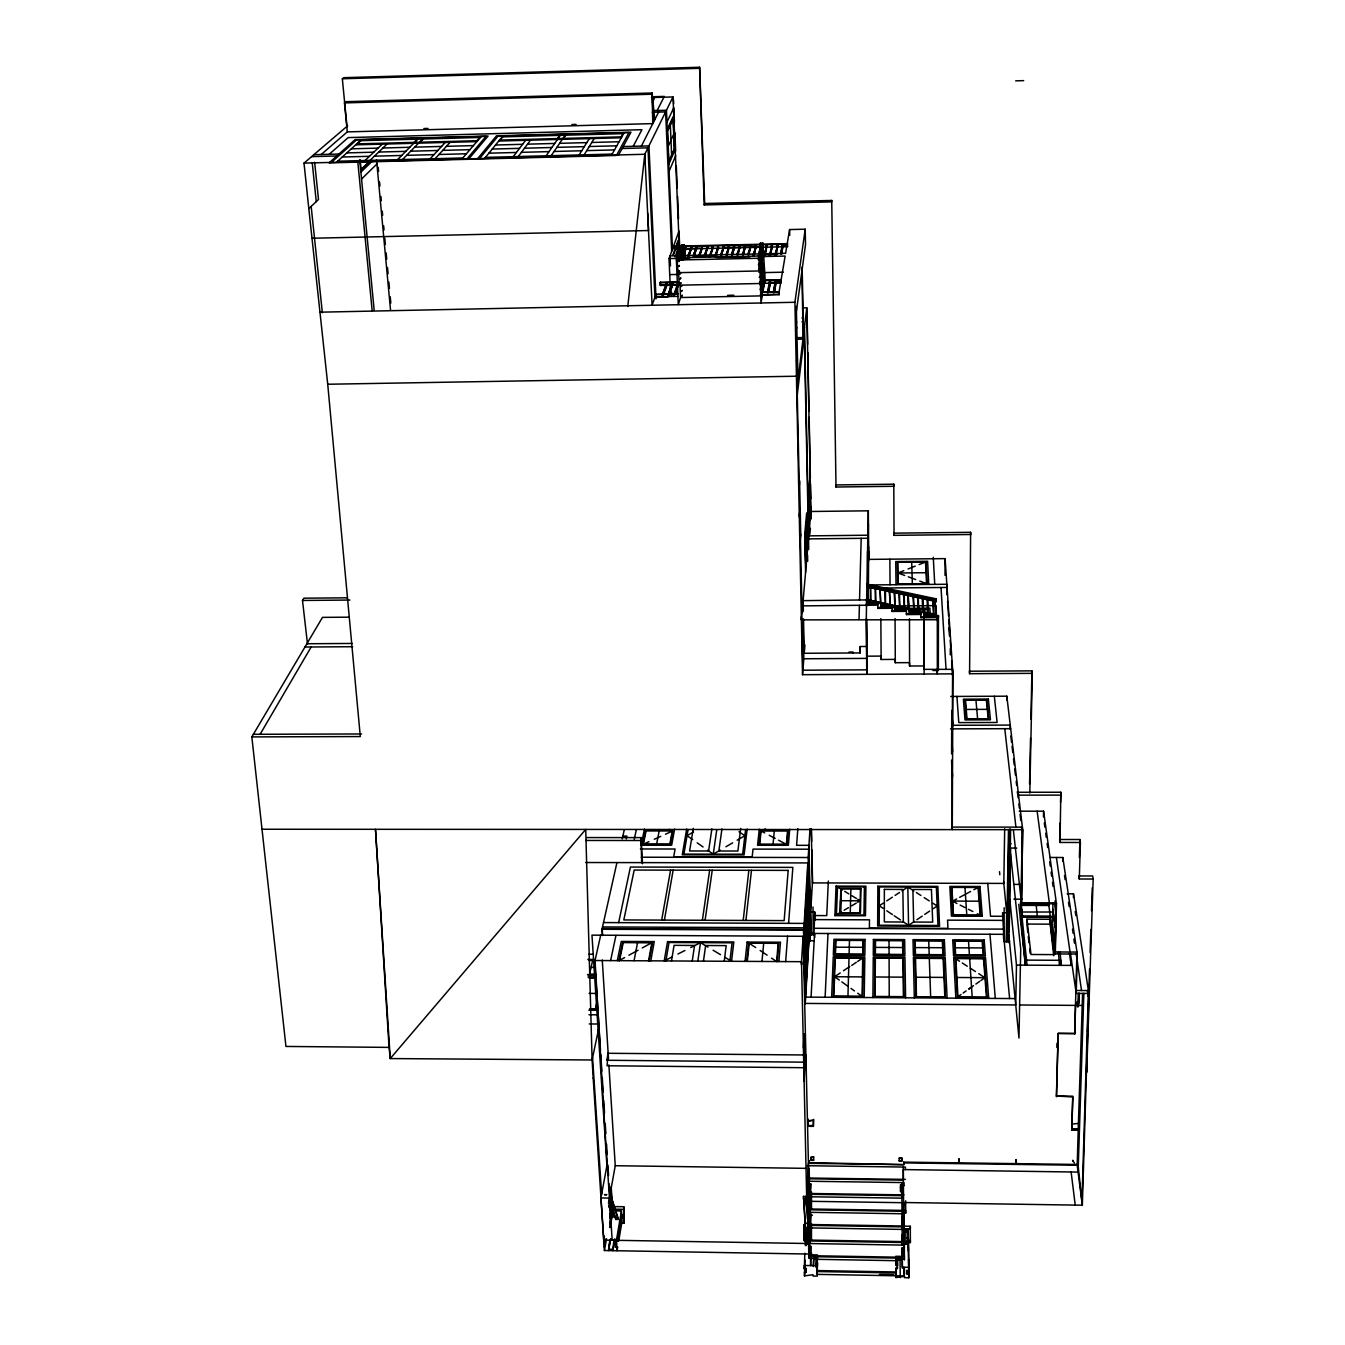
<?xml version="1.0" encoding="UTF-8"?>
<svg xmlns="http://www.w3.org/2000/svg" width="1345" height="1345" viewBox="0 0 1345 1345"><rect width="100%" height="100%" fill="white"/><g stroke="black" fill="none" stroke-linecap="round" stroke-linejoin="round"><path stroke-width="1.5" d="M811.472 1254.095L811.472 1252.8M811.472 1240.275L811.472 1223.479M811.489 1208.785L811.489 1192.006M922.199 597.281L922.804 612.143M923.578 612.311L922.973 597.432M924.149 674.013L923.847 612.429L909.455 612.547L909.371 609.302L908.48 609.873M923.847 612.429L923.965 669.356L952.63 669.356L952.327 719.003M927.041 598.306L927.731 614.043L928.504 613.37M866.953 585.041L932.976 599.013L933.749 615.892L923.595 613.69M935.834 615.674L935.061 599.45L936.221 598.844L866.97 584.201L866.97 586.908L932.976 600.929L933.649 614.026M935.061 601.366L936.271 601.618L936.221 598.844M920.871 613.589L920.871 614.463L906.463 614.564L906.463 613.69L920.871 613.589L920.989 617.725L937.297 617.607L937.33 673.946L937.146 670.466M809.976 507.351L809.959 511.924L809.808 509.671M809.976 505.115L809.993 501.063M810.009 498.995L810.009 494.825M810.026 492.27L810.043 486.117M880.74 603.888L880.05 588.353L880.74 606.36L895.013 606.242L895.047 609.419L927.68 609.016L928.05 616.901M923.83 665.943L909.573 666.01L909.489 662.631L895.299 662.715L895.266 659.403L881.143 659.487L881.16 656.091L867.088 656.175L867.222 648.962M932.959 670.499L938.339 670.466L938.44 615.573L923.981 615.691M945.014 575.341L945.098 558.629L868.786 559.385L868.315 510.814L810.884 511.487L801.435 619.877L937.415 619.759L937.297 617.607M946.796 594.625L946.83 584.268L868.349 584.957L867.979 528.484M947.031 593.027L947.048 587.446L880.756 588.034M945.098 558.629L952.932 673.862L952.26 829.63L952.041 769.828M950.276 654.796L950.31 648.509M951.587 753.889L951.772 710.429L952.714 724.837M877.747 608.377L877.73 607.503L892.021 607.385L892.021 608.259L877.747 608.377L877.764 604.258L866.533 604.342M958.8 1158.902L959.153 1162.114L959.136 1158.902M875.259 602.694L875.393 587.361L876.015 602.863L875.259 601.887M872.905 997.57L873.258 957.001L904.95 957.169L905.588 997.805M1029.799 793.096L1032.287 673.357L969.594 673.694L970.619 532.317L894.038 533.158L894.055 535.344L970.838 534.503L970.619 532.317M871.039 601.787L870.501 586.319L870.282 601.618L871.022 600.963M864.213 997.502L864.835 956.951L833.244 956.783L831.647 997.284M1004.681 828.839L1003.807 883.413L812.414 882.908L811.254 828.705M1006.749 700.022L1006.817 696.189L950.713 696.458M1003.504 938.474L1003.572 934.321L814.566 933.447L811.069 997.133M1003.958 939.583L1002.563 912.751L1006.682 912.767L1006.211 941.517M1004.16 941.635L1004.143 907.74M903.722 1202.514L1082.338 1205.204L1088.862 993.467L1076.219 993.383L1077.278 954.042L1055.304 953.924L1056.464 903.79L1021.544 903.672L1022.671 829.68L1006.817 696.189M868.584 546.726L868.366 561.521L868.13 537.277M867.189 640.287L867.088 646.457L860.077 646.508L860.144 652.93L804.276 653.283L803.52 618.851M867.811 605.384L867.794 538.252L808.496 538.891M868.349 584.957L868.719 551.484M862.061 996.342L862.7 958.027L835.312 957.875L833.85 996.157L862.061 996.342L857.707 993.249M1006.598 942.341L1008.481 829.529M1010.179 729.259L1010.246 725.089L952.378 725.291M1006.968 941.214L1009.254 830.033M1007.539 913.692L1008.952 830.1M1008.834 872.199L1009.406 838.54M1011.137 843.803L1009.792 843.803L1010.061 828.671M1008.649 942.66L1010.599 830.033M1009.204 932.051L1010.65 848.039L1016.669 848.056M866.365 621.659L866.768 674.333L867.054 658.394L803.822 658.764L802.528 674.686L952.932 673.862M866.247 620.264L868.315 510.814M868.164 538.555L868.382 524.029M1009.776 899.149L1016.484 965.105L1015.727 1004.95L805.268 1003.42M1021.78 917.021L1020.519 902.562L1027.059 965.155M1015.996 1160.449L1016.282 1162.887L1015.929 1159.659M1020.973 898.628L1022.368 827.125L952.109 827.091M1020.62 921.123L1020.704 916.214L1051.185 916.332M1021.04 905.135L1021.074 902.831L1022.587 916.433M1016.282 1162.887L1016.265 1159.659M1021.78 911.91L1021.83 909.59M1020.704 916.214L1025.394 965.155L1018.787 904.328M1029.581 784.101L1030.539 737.968M1030.926 719.104L1031.918 670.869L969.375 671.222L969.594 673.694M1026.907 922.435L1026.975 919.156L1049.688 919.257L1054.345 954.614L1030.993 954.496L1026.975 919.156M1035.986 902.882L1037.382 917.122M860.144 652.93L860.296 646.659M1043.451 816.903L1043.585 811.186L1019.241 811.186M1053.707 955.707L1049.688 919.257M1052.378 924.889L1052.95 903.067M1055.052 943.097L1055.421 929.328L1052.883 910.649M847.955 996.258L848.998 957.943M849.098 954.177L849.485 940.39M850.242 912.969L850.897 888.776M859.035 619.44L859.405 605.401M859.539 600.156L861.187 538.319M1086.844 1050.226L1086.693 1072.369L1093.166 879.025L1079.295 878.991L1080.405 842.491L1060.011 842.458L1060.011 823.056M1060.549 802.511L1060.835 792.239L1017.442 792.272M1060.011 842.458L1060.835 792.239M1056.834 1047.469L1056.935 1043.35M1059.44 965.34L1058.465 952.092M1056.413 1096.007L1072.738 1096.192L1071.73 1129.396L1078.32 1130.254L1071.83 1130.17L1072.839 1096.965L1056.413 1096.007L1058.128 1033.397L1074.672 1033.548L1058.128 1033.397M1062.718 861.237L1062.819 857.505L1050.445 857.471M1056.497 1096.78L1058.212 1034.137M1060.163 952.327L1061.104 965.357L1060.566 961.339M1016.484 965.105L1071.175 965.407L1071.343 959.657M1073.411 897.502L1073.512 893.82L1067.14 893.786M1079.362 857.471L1079.917 839.515L1059.574 839.499M1074.672 1033.548L1076.975 952.075L1055.052 951.957L1056.346 902.882L1021.443 902.764L1022.671 829.663L262.006 829.243M1074.773 1034.288L1075.546 1005.387M1077.833 1007.153L1078.27 993.266M1078.471 1006.06L1078.875 993.484M853.15 652.981L853.184 652.056L848.998 652.09M1079.043 1003.185L1079.362 993.266M1078.219 1129.481L1077.194 1165.241L903.756 1162.904M1082.59 993.451L1078.236 1128.808L1071.746 1128.724L1071.83 1130.17M1083.868 993.282L1078.085 1172.083L903.302 1169.578L903.336 1180.137L809.404 1178.808L809.152 1168.284L806.798 1203.119L801.502 961.608L803.116 936.288L591.968 935.145L606.914 1165.611M1082.086 1196.445L1088.424 990.576L1075.798 990.492M1087.466 1031.497L1088.223 1008.582M1088.777 991.921L1089.551 969.022M1090.106 952.361L1090.862 929.445M1091.484 910.699L1092.258 887.801M840.524 912.936L841.365 888.742L860.447 888.81L859.959 913.003L840.524 912.936L840.44 900.713L860.212 900.78L857.757 899.301M760.345 244.908L760.413 243.126L762.884 243.075L765.322 281.828L762.901 281.878M762.817 244.84L762.884 243.075M834.892 915.642L836.052 886.12L865.911 886.204L865.457 915.76L834.892 915.642L841.466 911.776M816.011 1257.34L815.827 1267.091L815.742 1263.628L817.34 1263.661M804.999 1260.114L804.478 1275.884L812.968 1274.724L813.002 1276.035L817.256 1276.102L817.356 1256.751L817.39 1258.483L811.018 1258.365L810.732 1246.227L809.135 1246.193M817.491 1270.571L895.904 1271.966L897.485 1265.057L895.871 1265.023L895.854 1260.685L817.239 1259.323L817.222 1274.371L903.991 1275.934L903.958 1267.225M817.407 1267.124L817.592 1262.921M813.338 1266.519L813.691 1258.315M825.141 997.233L827.982 933.514M813.456 1265.763L813.826 1257.541M828.335 881.042L826.738 915.609L814.549 915.558M808.009 1222.605L809.623 1222.622L810.732 1183.819L808.614 1183.785L808.715 1187.87M809.387 1240.981L808.749 1254.229L810.362 1254.263L810.631 1265.595L811.001 1257.508L808.866 1257.474L809.001 1254.784L809.017 1255.658M810.732 1183.819L809.152 1214.922L810.732 1214.955L809.875 1233.214L808.261 1233.197L808.849 1220.941M813.658 1156.969L810.985 1157.709L813.658 1156.969L813.675 1160.163L811.035 1160.13L811.018 1156.935M813.675 1160.163L811.035 1160.13M810.127 1243.553L810.732 1214.955M810.362 1254.263L810.732 1246.227M804.478 1275.884L804.982 1265.662M806.008 1245.251L806.311 1239.132M808.463 1243.906L806.361 1243.873L806.428 1242.545M809.404 1178.808L807.757 1211.963L809.371 1211.979M808.732 1207.726L809.051 1201.438M804.394 1272.42L805.991 1272.437L806.193 1268.352M813.288 1120.267L807.941 1120.957L813.288 1120.267L813.372 1126.37L808.076 1126.303L807.992 1120.2M813.372 1126.37L813.725 1119.343M809.051 1232.39L808.513 1243.52L904.311 1245.117L904.344 1247.79L902.209 1247.756L902.26 1259.946L895.837 1259.828L895.837 1258.096L895.871 1265.023M804.26 1240.796L804.058 1224.555L804.26 1240.796L806.344 1240.83M806.664 1197.622L808.429 1163.089M806.798 1203.119L808.547 1168.385L803.116 936.288M805.991 1272.437L805.907 1268.974L804.31 1268.94L804.831 1253.271M805.235 1245.151L806.058 1228.893L803.974 1228.859M805.722 1245.773L805.941 1236.206M677.544 252.473L678.082 242.335L673.425 255.331M808.076 1126.303L808.429 1119.275M606.864 1060.264L608.142 1053.135L607.066 1065.761L805.621 1067.728L806.025 1060.499M810.009 940.861L809.875 934.725L813.96 934.741L814.734 912.044L810.682 912.028L811.186 935.094M813.96 934.741L814.061 933.195L809.959 933.178L809.875 934.725M1008.313 877.713L1008.935 866.684M813.002 907.051L813.187 934.556M804.125 1081.178L804.814 1067.089M805.621 1067.728L805.907 1054.984M805.117 994.409L807.824 948.982L806.714 891.516M807.958 946.846L808.9 931.043M805.167 1001.336L809.202 933.329L807.757 867.693M810.682 912.028L812.531 880.992L811.859 849.754M836.002 487.024L836.136 484.94L893.786 484.2L893.803 486.285L836.002 487.024L831.731 200.455L704.696 203.499L704.208 204.928L831.597 201.884L831.731 200.455M803.385 1047.889L804.091 1033.851L804.898 1067.577M804.613 965.592L807.202 923.611L807.757 948.41L805.201 991.013M808.278 905.925L807.975 943.955M807.706 932.337L808.53 918.484M807.975 944.678L808.799 930.269M807.101 904.428L807.925 891.062M804.545 962.751L807.134 920.837L806.563 895.77M807.353 917.155L808.194 902.983M804.529 965.021L807.219 921.426M685.681 259.131L684.151 244.824L681.696 244.891L682.89 258.761M684.033 246.606L684.151 244.824M803.587 933.043L807.824 862.935L585.647 862.515M807.824 862.935L809.27 928.554L810.934 900.746L810.699 890.104L809.371 912.112L808.177 857.505L810.009 828.671M803.789 937.566L806.58 893.584M807.689 876.234L807.37 916.433M797.837 828.671L796.593 845.316L808.95 845.332L810.127 899.519M785.665 961.608L787.598 936.204M788.59 923.359L792.861 867.39L630.418 867.054L618.65 922.636M778.889 961.574L780.47 942.206L747.147 942.055L745.063 961.372M789.683 829.192L788.372 845.299L757.554 845.265L759.286 829.176M804.444 651.199L804.949 644.944M777.191 961.557L778.738 943.047L748.711 942.895L746.744 961.389M788.086 830.151L786.892 844.576L759.168 844.542L760.715 830.134M786.388 844.341L787.497 831.025L761.119 831.025L759.706 844.307L786.388 844.341L778.553 840.205M809.875 534.167L810.379 528.232M807 545.397L805.689 560.411L805.235 539.093L806.58 523.676L807.034 545.734L805.655 563.336L805.117 537.731L806.596 521.524M809.438 517.859L810.447 506.342M809.404 520.633L810.48 506.661M808.917 496.07L810.06 483.393L810.547 507.637M810.043 485.427L809.186 499.953M810.278 473.675L808.58 492.035L809.354 529.123M761.959 961.473L763.691 943.265M773.039 844.324L774.3 831.025M799.888 542.506L800.678 534.318M799.922 544.237L800.779 535.394L799.569 480.753L798.795 488.151M799.384 517.203L800.14 509.671M799.35 515.454L800.09 507.956M798.829 489.899L799.552 483.057M747.316 961.389L749.232 943.181L778.15 943.333L776.637 961.557L771.509 958.111M745.92 920.451L751.468 870.299M627.745 306.525L644.81 154.255L672.988 96.941L651.501 97.546M743.197 920.434L748.846 870.299M747.164 829.058L744.104 854.949L682.268 854.848L686.673 829.024M797.266 394.858L804.31 336.031M729.864 961.288L732.067 942.811L669.02 942.509L665.909 960.918M745.567 829.747L742.659 854.209L683.933 854.125L688.068 829.714M802.847 307.887L806.781 307.803L797.114 387.713L799.233 483.948M797.568 364.176L796.593 364.865M802.915 321.236L802.007 321.825M724.232 961.255L726.182 945.619L705.637 945.501L703.452 961.137M740.692 828.385L737.884 851.032L718.852 851.015L721.946 828.89M796.459 310.981L805.52 244.656L805.201 229.205L789.599 229.558L785.598 253.331L670.012 255.869L669.02 258.593L670.634 295.043M802.528 674.686L794.912 302.272L805.201 229.205M705.083 920.283L712.245 870.215M702.376 920.266L709.639 870.215M697.836 961.103L700.51 942.66L707.991 947.149M707.588 850.158L713.254 854.159L716.75 829.915M692.238 961.07L694.558 945.451L674.064 945.35L671.508 960.952M711.875 828.856L708.58 850.998L689.598 850.965L693.314 828.335M761.236 292.084L779.108 291.714L762.01 292.302L762.094 295.177L779.192 294.605M620.079 1222.958L624.214 1223.025L623.794 1206.734L613.454 1206.583M617.843 1241.385L620.953 1218.284L617.288 1239.871M624.214 1223.025L623.794 1206.734M617.725 1246.815L617.069 1250.749L616.397 1240.325M618.734 1240.931L622.046 1221.277L621.407 1210.988L615.186 1210.887M762.918 283.324L781.109 282.954L781.142 279.676L762.968 280.046M616.851 1247.286L615.27 1247.252L615.707 1239.855M616.262 1241.351L621.558 1210.029L615.354 1209.928M600.694 935.195L595.028 960.515L604.746 1126.488L609.453 1198.092L615.808 1219.276L617.893 1219.31L618.112 1218.015L611.571 1198.126L600.929 1197.958L604.426 1250.531L810.362 1254.061M614.127 1239.401L612.614 1250.245L612.53 1248.732M614.884 1238.863L612.849 1250.682L612.765 1249.37L608.562 1249.303L610.277 1239.418M609.84 1239.871L608.646 1250.598L610.714 1238.728M609.907 1223.042L611.841 1211.778M780.789 254.222L782.218 246.118M609.823 1224.152L611.538 1214.384M774.182 292.739L776.216 281.256L774.552 291.882M610.008 1226.976L612.076 1215.224M610.042 1227.632L612.109 1215.88M664.396 920.114L673.156 870.131M781.63 253.196L783.059 245.109L781.664 254.205M610.764 1217.141L612.849 1217.175L612.53 1207.541M603.972 1243.587L604.662 1239.67M609.84 1209.827L610.832 1203.338M661.673 920.098L670.567 870.131M773.257 292.756L775.308 281.273L781.058 281.155M604.208 1247.067L605.586 1239.199M609.84 1214.821L611.437 1205.507M773.627 291.899L775.325 282.315M609.89 1218.066L611.622 1208.298L610.882 1208.953M604.426 1250.531L606.511 1238.745M609.941 1218.738L611.622 1208.298M780.772 253.213L782.202 245.143L787.598 245.009M608.461 1203.237L615.253 1165.711L608.881 1064.87M608.68 1206.734L610.731 1194.444M808.9 1258.332L807.504 1201.068L807.908 1243.52L603.737 1240.107L604.426 1236.206M609.218 1207.625L610.949 1197.907M650.795 960.834L654.275 941.584L621.272 941.433L617.305 960.649M674.585 829.125L671.693 845.164L641.161 845.131L644.457 829.108M608.058 1175.412L608.293 1174.151M648.559 960.818L651.871 942.694L623.239 942.559L619.541 960.666M649.131 960.834L652.476 942.425L622.752 942.273L618.986 960.649L624.601 957.59M775.779 255.348L777.645 245.244L774.922 255.365M776.183 254.171L777.679 246.085L775.325 254.188M767.776 291.865L770.45 281.374L769.542 281.391L767.39 292.874M768.314 292.857L770.45 281.374M600.929 1197.958L607.2 1164.097M768.701 291.848L770.466 282.265M634.05 960.734L637.547 942.626M656.595 844.189L659.168 830.958M770.702 254.289L772.282 246.202L769.844 254.323M769.424 255.483L772.249 245.362L770.298 255.466M762.447 292.975L764.683 281.492L763.775 281.508M762.85 291.966L764.666 280.601M678.637 272.278L679.191 285.19L761.455 283.476L761.909 281.189L762.312 295.866L760.951 302.944L759.69 258.223L676.384 260.039L678.284 304.609L680.57 297.531L680.032 284.989M765.389 279.995L765.288 281.29M764.279 279.76L761.354 294.673L764.229 279.003L763.304 279.02L764.229 279.003M761.976 284.888L763.943 274.952L763.035 274.968M761.858 286.401L763.943 274.952M762.75 270.9L763.674 270.883L760.144 284.905M761.455 282.988L763.674 270.883M760.446 281.34L759.538 282.282L760.48 282.265L763.388 266.798L762.464 266.814L760.665 276.767M760.48 282.265L763.388 266.798M760.715 274.447L763.103 262.695L762.195 262.712L760.614 271.404M760.631 275.91L763.103 262.695M764.801 255.584L766.852 245.479L763.943 255.6M765.238 254.424L766.885 246.32L764.38 254.44M760.547 269.622L762.834 258.576L761.909 258.593M645.768 830.067L642.826 844.408L670.298 844.441L672.735 830.958L646.088 830.941L643.381 844.172L669.827 844.206L672.231 830.958L669.44 829.428M760.581 270.933L760.16 255.987L677.157 257.803L677.796 272.682L760.581 270.933L762.834 258.576M759.572 268.781L758.647 269.723L759.589 269.706L762.548 254.44L761.623 254.457L762.548 254.44M759.589 269.706L762.598 255.214M760.413 266.831L761.186 263.099M759.051 266.747L762.262 250.288L761.388 251.078M758.647 269.723L759.79 264.292M760.547 260.661L761.304 257.046M641.666 862.616L641.077 837.599L586.622 837.565M759.303 259.955L761.976 246.118L761.051 246.135L758.345 258.845L759.32 259.753L761.976 246.118M762.262 250.288L759.454 264.73L758.513 264.763L759.74 258.896M599.164 1026.336L592.103 1059.978L593.212 1078.32M758.361 259.77L761.051 246.135M610.613 960.616L615.96 935.397M758.445 255.718L760.614 245.614M758.899 254.558L760.631 246.454M634.268 839.314L636.336 829.613M596.659 1003.236L595.398 1009.103L589.547 1009.069M597.13 1003.488L595.869 1009.389L589.799 1009.355M754.31 254.659L756.092 246.555L753.435 254.676M626.266 838.927L626.888 836.086L622.87 836.086M752.965 255.836L756.075 245.715L753.822 255.819M602.409 935.498L602.022 929.26L616.935 862.582M622.231 838.927L624.198 830.1M747.971 254.793L750.712 246.673L748.846 254.777M748.812 253.919L750.678 245.832L747.954 253.936M743.348 254.037L745.298 245.95L742.49 254.054M743.381 254.894L745.315 246.791L742.524 254.911M737.884 254.155L739.901 246.068L737.026 254.171M737.917 255.012L739.935 246.925L737.06 255.029M732.47 255.13L734.555 247.043L731.596 255.146M731.579 254.306L733.681 246.219L734.589 247.883M732.437 254.272L734.521 246.202M726.149 255.264L729.175 247.161L727.006 255.247M726.972 254.407L729.141 246.32L726.115 254.424M720.701 255.399L723.795 247.278L721.559 255.365M721.525 254.524L723.761 246.438L720.668 254.541M715.49 256.66L718.398 246.555L714.632 256.676M716.498 254.138L718.415 247.396L715.153 255.853M710.025 256.777L713.018 246.673L709.168 256.794M710.563 255.953L713.052 247.514L709.706 255.97M704.561 256.895L707.638 246.791L703.704 256.912M705.116 256.071L707.672 247.631L704.242 256.088M699.097 257.013L702.275 246.908L698.24 257.029M699.669 256.189L702.309 247.749L698.812 256.206M694.188 255.449L696.912 247.026L693.331 255.466M694.222 256.307L696.912 247.026M693.347 255.903L696.054 247.043M693.364 256.323L696.088 247.9L696.979 248.707M688.741 255.567L691.549 247.144L687.883 255.584M679.191 285.19L679.948 282.904M688.758 256.004L691.565 247.564M688.774 256.424L691.582 247.984L687.917 256.441M673.879 295.681L678.62 284.182L675.442 293.748M675.409 293.294L678.603 283.745M677.678 283.307L673.845 294.774L674.753 294.757L678.586 283.291L677.762 285.09M683.226 259.736L684.437 256.155L682.302 259.753M682.083 258.644L684 252.003L680.419 259.753M683.882 254.003L686.185 247.278L684.185 250.658M677.796 272.682L678.569 270.429L679.612 271.404L678.637 270.496M683.916 254.861L686.219 248.119L685.362 248.136M668.062 295.799L672.904 284.299L668.969 295.782M681.158 258.66L683.075 252.036M672.87 283.408L668.011 294.891L671.962 283.425L672.954 285.19M681.343 259.736L684 252.003M679.78 258.744L683.546 247.85L678.216 260.577L679.191 261.485L678.216 260.577M679.83 259.652L683.546 247.85M678.889 259.669L682.638 247.883M677.039 256.676L680.856 248.237L677.897 256.66M676.384 260.039L677.157 257.803M677.863 255.819L680.822 247.396L677.006 255.836M662.228 295.917L667.187 284.417L663.152 295.9M667.154 283.526L662.194 295.009L666.246 283.543L667.238 285.308M675.089 256.929L677.846 249.128L678.115 255.399M680.822 247.396L680.889 249.077L674.4 249.212L699.736 248.136M672.719 255.382L678.149 240.301L678.838 256.811M674.4 249.212L674.484 246.169L787.666 243.647M678.67 285.073L660.311 285.459L660.412 282.198L678.62 281.811M677.813 293.782L655.94 294.471L677.745 294.017M660.311 285.459L660.412 282.198M670.415 254.777L679.023 231.105L679.881 251.481M669.087 171.269L675.711 155.734M668.784 164.292L674.585 150.909L673.139 116.645L667.255 129.154M674.299 149.076L668.885 161.501L667.557 131.087L673.038 119.352M668.852 162.207L674.366 149.53L673.072 118.679L667.49 130.6M668.23 146.336L673.677 134.248M704.208 204.928L699.602 67.25L343.782 77.674L342.336 78.767L347.01 126.699M666.952 122.076L673.845 107.65L674.467 122.176M641.38 146.101L658.613 112.089M657.133 110.509L664.346 96.42L651.921 96.756M633.209 146.302L641.918 129.692L348.187 137.594L329.172 154.288M652.409 102.153L654.242 98.723M347.313 131.894L652.779 123.605L652.106 93.007L346.018 101.682L344.471 102.909L347.313 131.894L321.203 154.49M618.616 154.944L630.99 132.213L496.524 135.811L477.677 158.609M616.699 154.994L628.972 132.6L498.053 136.097L479.577 158.559M611.588 155.129L624.114 132.718M621.255 136.753L622.92 133.76M260.106 734.286L311.166 646.979M389.058 1047.385L375.474 829.31L390.252 1058.565L585.714 829.428L592.103 1059.978L390.252 1058.565L389.058 1047.385L285.947 1046.444L251.834 736.909L322.481 617.372L349.364 617.17M584.184 154.809L594.238 138.485M307.517 644.255L302.507 600.458L303.92 598.189L347.094 597.819M579.107 154.944L589.312 138.619M563.656 138.283L565.69 135.29M551.198 155.667L562.328 139.342M562.967 138.417L565.152 135.206M557.536 138.451L559.604 135.458M546.137 155.801L557.435 139.476M558.074 138.552L560.293 135.324M518.296 156.524L530.518 140.183M513.235 156.659L525.626 140.317M484.62 158.424L502.879 135.979M500.222 139.964L502.66 136.988M468.85 158.828L488.1 136.03L355.13 139.594L329.559 162.442M466.95 158.878L485.999 136.433L356.543 139.897L331.442 162.392M461.907 159.013L481.191 136.551M477.139 140.586L479.694 137.594M435.158 158.676L450.087 142.318M430.131 158.811L445.229 142.452M402.542 159.534L418.547 143.158M419.455 142.234L422.616 139.006M420.178 142.099L423.103 139.107M397.548 159.668L413.705 143.293M414.63 142.368L417.807 139.14M414.142 142.267L417.101 139.275M361.57 179.036L376.919 163.989M360.897 172.143L372.044 161.4M370.026 160.374L387.091 143.999M361.166 169.386L370.312 160.61M371.388 160.189L361.099 170.075L360.258 160.038M365.033 160.509L382.266 144.134M251.834 736.909L360.309 736.556L327.726 384.25L308.812 208.626L318.496 199.514L314.629 162.207M336.435 162.274L361.317 139.762M357.467 143.78L360.779 140.771M308.812 208.626L304.004 163.115L347.683 125.757M973.545 985.666L968.703 989.113L971.544 987.112M957.959 996.679L961.019 994.527M963.154 993.03L966.097 990.946M975.865 984.069L979.799 981.312M980.976 980.488L984.943 977.68L978.74 973.662M902.68 921.426L908.564 925.36L914.297 921.476M916.853 919.745L922.25 916.096M924.721 914.415L929.63 911.103M933.178 908.699L937.162 906.009L932.976 903.285M839.28 980.068L834.589 976.739L840.238 972.939M843.483 970.754L849.737 966.534M851.721 965.407L856.311 962.331M857.589 961.456L862.7 958.027M883.194 903.218L879.277 905.79L883.194 908.413M886.775 900.881L892.323 897.216M895.081 895.417L899.519 892.492M901.94 890.911L907.825 887.028L913.86 890.945M844.122 910.229L848.527 907.64M851.604 905.824L856.311 903.067M857.69 902.26L860.212 900.78M713.254 854.159L720.264 850.074M725.913 846.778L732.672 842.827M737.194 840.188L744.861 835.716L739.01 831.731M693.499 831.983L687.06 835.665L692.725 839.667M628.888 955.236L638.051 950.243M642.221 947.956L651.871 942.694M1072.57 1160.483L1074.42 1162.971M1072.671 1161.273L1072.856 1160.331M956.682 898.948L952.68 901.1L956.951 903.504M959.657 897.35L964.331 894.845M966.113 893.887L970.586 891.483M973.881 889.717L979.967 886.506L982.304 916.214L951.453 916.096L949.856 886.422L979.967 886.506M672.164 956.917L664.228 960.918L667.507 941.651L733.832 941.988L731.545 961.305L724.736 957.203M677.93 954.025L684.924 950.495M690.725 947.586L700.51 942.66M765.456 828.957L761.119 831.025L764.717 832.908M643.381 844.172L648.946 841.667M654.275 839.28L660.748 836.355M665.456 834.236L672.197 831.21M920.921 611.824L927.68 609.016M904.681 575.458L898.023 572.987L903.823 570.667M908.06 568.985L915.256 566.127M919.106 564.597L925.528 562.042L926.52 583.646L898.191 583.898L897.872 562.311L925.528 562.042M342.336 78.767L699.097 68.343M1015.677 80.851L1023.679 80.633M344.471 102.909L651.434 94.234M653.401 110.609L666.447 110.24L672.45 249.178M652.325 112.274L665.624 111.904L671.676 251.313M423.86 128.532L428.029 128.431M571.877 124.513L576.063 124.396M360.309 140.687L480.4 137.459M502.139 136.887L623.592 133.643M356.744 143.898L477.643 140.687M499.516 140.099L621.81 136.854M355.702 144.84L476.836 141.612M498.776 141.023L621.289 137.778M351.297 148.824L378.063 148.118M382.938 148L409.771 147.277M414.647 147.16L441.547 146.437M446.456 146.319L473.423 145.596M495.532 145.008L522.6 144.302M527.543 144.167L554.678 143.444M559.621 143.327L586.823 142.604M591.783 142.469L619.07 141.746M346.808 152.893L373.792 152.187M378.702 152.052L405.753 151.346M410.679 151.212L437.814 150.489M442.757 150.371L469.943 149.648M492.236 149.06L519.54 148.353M524.5 148.219L551.87 147.496M556.864 147.362L584.302 146.639M589.295 146.521L616.8 145.798M313.856 154.692L338.99 154.036M623.172 146.571L648.929 145.899L656.024 298.859M311.586 156.642L336.805 155.97M622.113 148.505L647.971 147.832L654.948 297.279M342.235 157.012L369.455 156.306M374.398 156.171L401.684 155.465M406.644 155.331L433.998 154.625M438.991 154.49L466.412 153.767M488.891 153.179L516.413 152.473M521.423 152.338L549.029 151.615M554.056 151.481L581.729 150.758M586.773 150.623L614.514 149.9M337.595 161.215L462.814 157.97M485.478 157.382L612.177 154.087M304.004 163.115L644.81 154.272L645.23 162.812M329.054 162.896L616.447 155.448M312.326 238.25L648.576 230.533L647.651 213.199M674.299 246.69L787.582 244.168M722.786 247.614L760.497 246.791M781.445 246.32L787.733 246.185M682.722 248.657L683.63 248.64M761.102 246.908L762.027 246.892M760.665 247.295L685.395 248.976L685.328 247.295M761.505 247.278L787.649 246.707M683.159 252.81L684.084 252.793M695.785 256.239L716.734 255.769M758.647 254.861L777.511 254.44M669.02 258.593L689.766 258.139M716.717 257.551L749.888 256.828M762.329 256.559L785.144 256.054L778.688 294.303L760.413 294.69L761.32 293.748M758.345 258.845L759.286 258.812M761.959 259.366L762.884 259.35M762.245 263.486L763.153 263.469M759.421 263.805L758.513 264.763M762.531 267.588L763.439 267.571M669.726 274.599L677.998 274.43M764.834 272.581L783.446 272.194M763.086 275.725L763.994 275.708M320.127 312.175L794.912 302.272M660.193 282.786L677.695 282.416M762.85 280.634L781.041 280.264M763.809 282.416L764.717 282.4M660.529 284.871L676.333 284.535M771.105 282.568L781.21 282.349M677.897 296.354L655.116 296.808L652.09 305.13L644.81 154.255M727.595 295.345L733.815 295.211M667.977 297.094L656.074 297.329L656.024 294.236M680.57 297.531L762.312 295.866M801.923 317.924L802.763 317.908M796.543 321.791L795.635 321.808L796.559 322.682M796.66 327.39L795.769 327.407L796.677 328.264M796.963 337.679L803.184 337.561L801.788 267.285M796.643 339.259L802.999 339.142M796.492 360.729L797.4 360.712M327.726 384.25L796.559 376.213M867.861 535.209L808.765 535.865L804.461 327.003M898.023 572.987L926.016 572.718M868.282 588.135L874.519 588.084M302.507 600.458L349.902 600.055M866.55 603.232L880.756 603.115L880.79 607.2M896.392 605.939L935.918 605.62L936.473 615.892M902.613 608.377L929.883 608.159L930.168 614.077M908.077 608.966L928.235 608.797M906.379 610.445L892.038 610.563L892.038 611.437L906.379 611.319L906.379 610.445L906.463 614.564M306.895 643.751L352.373 643.448M304.962 647.029L352.642 646.71M966.265 709.437L987.297 709.353M950.562 728.872L1010.667 728.671M253.364 734.303L361.586 733.966M1017.778 795.147L1061.272 795.114M1010.465 837.565L1009.137 837.565L1009.792 843.803M585.899 840.457L640.472 840.507M640.388 848.964L675.089 849.014L673.711 856.782L752.158 856.916L753.032 849.115L808.698 849.199L809.892 903.521M641.262 857.219L808.177 857.505M1014.197 884.388L1020.435 884.405M1008.229 890.558L1009.557 890.558M1013.928 899.166L1022.234 899.183M979.093 901.184L952.159 901.083L953.454 915.104L980.169 915.205L978.034 887.465L951.924 887.397L953.454 915.104M1020.468 905.118L1049.268 905.202M1021.023 905.37L1048.965 905.471M1021.763 912.011L1051.756 912.028M980.69 915.457L952.949 915.34L951.403 887.162L978.521 887.229L980.69 915.424M1002.899 916.298L990.542 916.248L987.751 883.362M1022.049 916.433L1050.848 916.55M1022.419 917.021L1051.639 917.139M814.313 919.61L869.492 919.829L869.391 928.016L947.956 928.353L947.553 920.148L1003.286 920.384M1049.554 924.166L1026.874 924.065L1027.815 932.404M603.518 922.569L803.94 923.41M602.543 926.94L803.671 927.815M813.826 928.285L1004.127 929.126M602.022 929.26L803.52 930.168M814.179 940.743L808.984 940.727L805.235 1004.127L803.553 929.479L602.173 928.571L602.56 934.809M1004.261 941.685L1009.523 941.702M835.716 947.183L862.885 947.317M875.444 947.384L902.697 947.536M915.289 947.586L942.626 947.737M955.253 947.805L982.674 947.939M589.076 954.193L593.111 954.227M1025.495 960.111L1061.255 960.313M587.832 959.422L593.918 959.456M588.807 960.212L594.675 960.246M588.891 960.481L592.657 960.498L589.547 974.301L595.263 974.335M600.492 1050.26L594.675 960.515L801.502 961.692L801.57 964.853L801.502 961.608M591.111 967.358L594.893 967.391M587.513 974.553L595.432 974.604M834.589 976.739L862.38 976.907M875.225 976.991L903.117 977.159M915.995 977.243L943.971 977.411M956.9 977.496L984.943 977.68M588.286 975.377L594.44 975.411M587.95 976.991L596.154 977.042M588.791 977.798L594.725 977.832M590.64 978.084L594.44 978.101M589.127 993.383L596.844 993.434M805.655 997.099L1015.105 998.578M1019.846 1004.984L1082.204 1005.438M588.858 1010.196L597.264 1010.263M588.992 1014.752L597.399 1014.819M589.194 1023.948L597.567 1024.016M608.125 1053.286L803.822 1054.968M606.729 1060.264L805.504 1062.18M1078.421 1123.411L1072.015 1124.101M808.11 1125.53L813.406 1125.597M899.2 1158.095L902.125 1158.146L902.125 1160.567L899.217 1160.516L901.873 1161.34L901.856 1158.129L899.2 1158.095L899.217 1161.307M808.866 1163.358L903.773 1164.636L903.739 1162.13L1077.093 1164.451L1082.338 1205.204L1078.253 1166.754M809.034 1162.601L903.756 1164.669L903.739 1162.13M807.168 1165.728L905.404 1167.073L905.437 1169.612M615.253 1165.711L806.445 1168.351M809.539 1178.035L905.437 1179.38M903.941 1185.853L901.806 1185.13L901.839 1195.671L810.985 1194.326M901.806 1185.819L903.403 1185.147M900.461 1187.097L900.461 1188.055M811.102 1193.503L903.958 1194.881M806.361 1243.873L803.469 1196.394L805.638 1196.428L806.563 1206.246M810.867 1196.781L901.873 1198.143M803.52 1199.034L805.689 1199.068L807.588 1219.226M806.882 1201.27L903.722 1202.716L902.176 1224.101L903.79 1224.118L903.756 1244.293L905.891 1244.327L905.824 1229.464L810.867 1227.935M809.539 1208.987L905.656 1210.45L905.689 1213.055L903.554 1213.022L903.521 1202.514M809.387 1209.827L903.554 1211.273M807.757 1211.744L809.387 1211.778L809.623 1222.622M613.001 1209.138L623.374 1209.289M904.109 1213.778L904.193 1228.641L904.109 1213.778L809.27 1212.316L812.33 1215.392M904.143 1216.401L902.007 1216.368L902.041 1226.875L810.985 1225.413M902.007 1217.242L904.143 1217.275M616.027 1217.982L618.112 1218.015L618.011 1219.68L611.571 1198.126M805.857 1223.227L807.975 1223.261M811.102 1224.538L904.159 1226.018M619.625 1221.697L621.171 1221.714M903.991 1226.152L910.296 1226.253L910.33 1228.859L902.831 1228.725M904.042 1230.473L908.228 1230.54L908.8 1270.79L907.186 1270.773L907.202 1274.253L908.816 1274.27L908.816 1277.75L904.529 1277.666L904.529 1276.371L895.955 1277.515L895.888 1267.78M808.261 1232.978L809.875 1233.012L810.11 1243.772M906.732 1237.854L908.312 1237.888L908.816 1274.27M910.363 1240.847L908.262 1240.813L908.413 1251.069M906.732 1241.284L908.312 1241.317L908.228 1228.826M809.539 1240.073L903.756 1241.62M906.177 1242.494L910.363 1242.561L910.296 1226.253M807.269 1240.947L903.756 1242.545M615.035 1243.772L616.632 1243.806M902.209 1247.756L902.293 1255.843L903.907 1255.86L903.874 1245.335M810.699 1254.818L817.491 1254.935L817.508 1255.793M810.716 1255.692L902.226 1257.256M810.985 1256.633L902.243 1258.214M817.037 1265.695L804.226 1265.477L804.31 1268.94M908.8 1267.309L902.344 1267.192L902.26 1259.071L904.395 1259.122L904.361 1256.432L895.82 1256.28L895.82 1257.138M903.958 1268.1L902.344 1268.066L902.293 1255.843M817.34 1271.546L895.921 1272.942L895.938 1274.69M879.395 1274.388L893.87 1274.64M611.74 1200.614L609.604 1200.547L615.943 1219.646M884.707 589.329L885.481 604.914L885.464 589.497M889.381 590.32L890.239 605.939L889.381 590.32L890.138 591.296M894.828 591.481L895.03 610.327M898.763 592.304L899.755 607.99L899.519 592.472M903.453 593.313L904.529 609.033L904.21 593.464M908.43 608.074L908.11 594.288L909.254 610.042M912.818 595.28L914.028 611.084L913.574 595.448M917.458 596.272L918.753 612.093L918.215 596.423M866.987 586.067L934.187 600.324M933.749 613.959L866.668 599.483L866.516 606.208M933.783 614.413L866.668 599.92L803.116 600.627L803.335 610.748M894.072 591.312L894.997 606.965M866.684 601.383L874.822 603.148M880.908 604.46L905.303 609.739M909.371 610.613L919.526 612.816M866.684 601.82L872.787 603.148M880.908 604.914L903.285 609.739M909.371 611.067L917.509 612.816M923.611 614.144L933.766 616.346M908.262 576.803L915.743 579.577M919.745 581.074L926.52 583.646M977.327 913.776L982.304 916.214M960.128 905.101L965.155 907.64M968.501 909.321L972.872 911.523M769.239 835.295L775.174 838.423M713.102 950.226L720.516 954.664M836.052 886.12L842.542 890.054M844.694 891.365L848.897 893.921M851.873 895.72L856.429 898.494M747.147 942.055L755.722 947.536M916.348 892.542L920.921 895.501M924.183 897.603L929.26 900.898M955.858 958.867L959.557 961.255M962.263 963.003L967.257 966.231M970.3 968.198L975.478 971.544M886.792 910.817L892.441 914.583M894.206 915.76L900.494 919.963M760.11 950.478L767.121 955.169M697.198 842.827L703.082 846.98M841.836 981.9L848.224 986.457M850.981 988.44L854.462 990.929M1093.166 879.025L1092.644 875.982L1078.808 875.965L1079.295 878.991M1079.917 839.515L1080.405 842.491M1073.512 893.82L1088.862 993.467M1075.21 911.523L1075.832 915.575M1087.315 990.424L1088.223 996.443M1062.819 857.505L1077.278 954.042M1064.5 875.494L1065.122 879.613M1068.502 902.31L1069.124 906.446M1072.503 929.143L1073.108 933.262M1073.882 939.079L1074.487 943.198M1076.185 953.891L1081.531 990.525M1031.918 670.869L1032.287 673.357M1070.452 953.487L1076.219 993.383M1056.397 857.488L1070.048 952.041M1076.757 1002.059L1077.345 1006.178M1069.393 953.017L1071.175 965.407M1043.585 811.186L1056.464 903.79M1044.308 823.039L1044.863 827.125M1045.721 833.261L1046.275 837.347M1047.133 843.483L1047.705 847.585M1049.672 861.893L1050.243 865.995M1051.084 872.132L1051.655 876.217M1052.496 882.354L1053.068 886.439M1055.052 900.763L1056.178 908.951M1054.581 903.235L1055.825 913.978L1055.455 927.831L1052.916 909.17M1052.53 924.267L1055.136 945.451M1037.13 811.186L1049.352 902.865M1048.495 902.663L1055.304 953.924M1071.124 1171.999L1075.227 1205.086M1010.818 736.034L1011.558 742.205M1012.045 746.324L1012.768 752.511M1013.491 758.681L1014.231 764.868M1014.718 768.987L1015.441 775.157M1016.181 781.344L1016.669 785.463M1017.392 791.633L1018.115 797.804M1018.854 803.991L1019.342 808.11M1020.065 814.28L1020.805 820.467M1021.528 826.637L1022.267 832.824M1004.765 728.687L1015.912 827.125M1028.286 936.574L1028.992 942.828M1029.698 949.082L1030.169 953.252M1013.373 829.932L1021.544 903.672M681.696 244.891L682.571 253.062M994.325 696.256L997.116 722.467L958.783 722.601L956.934 696.424M1010.549 853.671L1020.72 949.284L1018.972 1038.054L1008.8 934.355M312.225 162.762L316.26 201.615M311.166 206.424L322.346 312.729M1009.708 881.345L1010.028 884.388M1009.137 914.365L1009.456 917.475M654.763 119.705L652.106 93.007L653.451 122.294M1003.622 881.479L1006.682 912.767M999.52 871.694L999.806 874.721M803.469 1196.394L806.327 1238.426M359.72 159.921L374.179 310.392M357.72 160.862L372.178 310.897M1003.572 934.321L1009.607 998.545M378.197 167.284L378.584 171.454M379.559 181.894L379.946 186.081M380.921 196.504L381.308 200.691M382.283 211.131L382.669 215.301M383.644 225.741L384.031 229.928M384.804 238.267L385.376 244.538M386.166 252.894L386.738 259.148M387.511 267.504L388.1 273.775M388.873 282.114L389.462 288.385M390.235 296.741L390.823 302.995M376.533 159.87L390.554 310.359M975.932 699.972L977.613 718.987M989.97 934.254L995.317 998.444M988.726 998.394L985.532 957.623L953.672 957.438L955.841 998.158M760.413 243.126L761.32 259.064M761.976 265.688L762.447 275.271M947.586 601.249L948.561 615.657M948.83 619.776L949.94 636.235M950.226 640.354L951.201 654.763M951.621 660.933L952.579 675.341M948.914 627.745L949.469 636.05M964.97 887.431L966.803 915.155M968.501 940.979L969.409 954.832M969.661 958.615L972.2 997.133M592.573 1057.725L601.635 1194.141M951.823 712.749L952.697 726.485M809.354 502.509L809.505 504.913M809.606 506.342L809.724 508.376M611.185 1186.694L612.126 1201.287M610.966 1187.971L612.849 1217.175M600.761 1054.43L601.837 1071.124M602.241 1077.395L603.182 1092.005M603.72 1100.344L604.527 1112.87M605.216 1123.31L605.889 1133.734M606.561 1144.175L607.234 1154.615M607.906 1165.039L608.579 1175.48M609.134 1183.819L609.806 1194.259M609.453 1198.092L612.177 1240.258M593.195 1078.068L603.737 1240.107M951.688 735.749L952.596 751.922M621.827 1214.148L622.079 1218.251M602.257 960.027L608.495 1058.616M941.012 587.496L946.056 669.407M951.554 760.11L952.495 775.527M951.604 762.699L952.479 777.141M938.44 615.573L938.507 616.716L920.989 616.851L920.989 617.725M936.221 600.744L936.271 601.618M933.262 557.25L934.741 584.369M935.061 599.45L935.952 615.775M938.272 669.272L938.339 670.466M641.077 837.599L642.49 863.742M928.739 584.419L927.613 561.268L895.736 561.571L896.022 584.722M947.099 998.091L945.182 957.405L913.406 957.22L914.314 997.872M927.815 598.458L928.605 616.935M671.962 283.425L672.046 285.207M670.012 255.869L670.449 265.839M671.609 292.168L671.777 296.236M666.246 283.543L666.33 285.325M679.982 247.413L680.049 249.094M673.526 99.984L673.694 103.817M674.904 132.567L675.678 151.245M676.283 165.637L677.224 188.132M677.577 196.32L678.519 218.831M672.988 96.941L679.696 256.592M678.082 242.335L678.67 256.256M670.348 125.135L671.626 155.213M686.185 247.278L686.253 248.96M696.071 247.463L696.122 248.741M691.549 247.144L691.616 248.842M690.691 247.177L690.758 248.859M707.638 246.791L707.705 248.472M706.797 246.808L706.865 248.489M699.602 67.25L704.696 203.499M702.275 246.908L702.342 248.59M701.434 246.925L701.485 248.606M718.398 246.555L718.449 248.237M717.541 246.572L717.608 248.253M713.018 246.673L713.085 248.354M712.161 246.69L712.228 248.371M928.706 940.777L929.193 954.614M929.311 958.397L930.656 996.83M723.761 246.438L723.829 248.119M722.921 246.454L722.971 248.136M733.681 246.219L733.731 247.9M729.141 246.32L729.209 248.001M728.301 246.337L728.351 248.018M911.691 562.176L912.347 583.78M745.264 245.109L745.349 247.648M744.424 245.126L744.491 247.665M739.901 246.068L739.969 247.766M739.061 246.101L739.111 247.783M756.041 244.874L756.125 247.396M755.201 244.891L755.268 247.43M750.661 244.992L750.729 247.53M749.804 245.009L749.888 247.547M765.977 244.656L766.045 247.177M763.758 280.617L763.825 283.307M761.035 268.664L761.455 283.476M760.261 288.889L760.278 289.797M908.11 594.288L908.48 609.05M775.275 280.382L775.342 283.072M772.232 244.504L772.299 247.043M771.374 244.538L771.442 247.06M769.542 281.391L769.592 283.19M766.835 244.639L766.902 247.161M807.151 1196.731L807.353 1204.885M807.034 1199.303L807.168 1205.423M782.185 244.286L782.235 246.824M779.108 291.714L779.142 294.841M777.629 244.387L777.696 246.925M776.788 244.403L776.838 246.942M796.307 306.425L797.988 380.467M802.797 611.975L802.662 605.872L877.764 605.115L877.764 604.258M802.982 620.112L803.822 658.764M810.009 935.229L810.144 941.349M800.443 538.757L802.074 612.563M802.208 618.7L803.251 665.775M807.572 870.686L809.017 936.456M801.754 618.851L802.898 670.213L866.852 669.844L866.331 618.666M801.368 616.38L801.435 619.877M807.252 885.682L807.773 909.674M807.857 913.339L808.395 937.078M789.599 229.558L789.734 235.358M803.873 936.456L805.184 993.266M808.883 1187.366L808.749 1181.246L903.907 1182.591L903.941 1185.164M808.984 497.078L809.421 518.565M804.175 329.39L808.715 549.248M802.192 269.017L803.553 334.518M807.454 550.811L806.664 512.916L804.764 533.713L805.588 572.365M807.555 554.997L807.672 561.285M814.734 912.044L814.919 920.283M814.566 933.447L814.666 937.583M811.422 828.94L811.691 841.432M810.362 910.212L810.9 935.111M810.127 914.247L810.547 933.548M805.638 1196.428L805.689 1199.068M907.825 887.028L908.564 925.36M807 310.863L807.672 344.253M807.841 352.609L809.017 411.049M809.152 417.32L810.362 477.828M810.48 484.049L810.783 498.591M810.985 508.898L811.186 518.884M806.781 307.803L811.018 518.548M910.33 1239.955L910.363 1242.561M908.547 1259.29L908.816 1277.75M907.152 1270.134L907.202 1274.253M905.824 1229.464L905.857 1232.104L903.705 1232.07L903.907 1255.86M905.857 1241.67L905.891 1244.327M903.268 1167.04L903.84 1234.744L902.209 1234.727L902.26 1245.302L901.772 1183.264M904.428 1268.116L904.496 1274.303M901.268 1184.676L901.284 1191.973M900.477 1184.659L900.528 1191.72M900.057 1259.038L900.242 1277.599M871.241 586.487L870.501 586.319M869.526 604.325L869.526 605.183M867.542 551.584L868.013 600.038M866.651 618.952L867.037 659.571M897.434 1259.189L897.485 1265.057M892.021 607.385L892.038 611.437M897.418 1258.735L897.502 1268.52M880.79 588.505L880.05 588.353M880.84 618.616L881.143 659.487M877.058 587.715L875.393 587.361M901.94 1185.618L901.974 1191.788M901.369 1191.098L900.562 1190.123L900.562 1191.098M895.938 1275.783L895.955 1277.515M889.869 559.184L890.037 584.772M904.311 1245.117L904.395 1259.979M895.064 618.515L895.299 662.715M893.786 484.2L894.055 535.344M889.028 940.592L889.079 954.395M889.095 958.161L889.23 996.544M909.371 609.302L909.388 613.404M909.472 618.717L909.573 666.01M905.639 1200.782L905.689 1213.055M884.354 889.381L884.337 921.93L903.352 922.014L902.865 889.432L884.354 889.381M879.361 886.96L879.193 925.226L937.986 925.478L936.355 887.112L879.361 886.96M877.865 886.221L877.646 925.999L939.567 926.268L937.835 886.389L877.865 886.221M874.838 957.825L874.553 996.729L903.941 996.931L903.369 957.976L874.838 957.825M874.973 940.256L874.872 954.597L903.319 954.748L903.117 940.39L874.973 940.256M875.36 958.094L875.091 996.443L903.386 996.645L902.848 958.245L875.36 958.094M875.494 940.525L875.393 954.328L902.781 954.479L902.596 940.659L875.494 940.525M873.409 939.466L873.275 955.387L904.916 955.555L904.664 939.617L873.409 939.466M865.104 939.432L864.852 955.337L833.312 955.169L833.95 939.281L865.104 939.432M863.002 940.458L862.767 954.261L835.464 954.109L835.985 940.323L863.002 940.458M863.238 957.758L862.599 996.645L833.312 996.426L834.791 957.606L863.238 957.758M863.524 940.205L863.288 954.53L834.926 954.378L835.48 940.071L863.524 940.205M864.398 886.91L863.944 915.003L836.439 914.903L837.515 886.843L864.398 886.91M860.935 888.557L860.464 913.255L840.003 913.188L840.877 888.507L860.935 888.557M807.151 1227.867L807.303 1242.679L807.151 1227.867M809.001 1160.853L809.001 1163.375L809.001 1160.853M807.134 930.874L804.949 966.652L805.319 982.623L807.488 946.51L807.134 930.874M806.512 903.033L804.293 938.238L804.663 954.378L806.865 918.854L806.512 903.033M788.17 870.383L784.152 920.602L623.811 919.946L634.201 870.047L788.17 870.383M604.544 1194.646L606.662 1194.679L604.544 1194.646M679.359 265.52L678.468 266.478L679.359 265.52M680.553 273.169L679.645 274.111L680.553 273.169M760.177 271.471L759.269 272.413L760.177 271.471M680.755 278.079L679.864 279.037L680.755 278.079M760.312 276.414L759.404 277.356L760.312 276.414M680.957 283.005L680.066 283.946L680.957 283.005M681.915 285.611L681.024 286.535L681.915 285.611M682.117 290.486L681.242 291.428L682.117 290.486M682.335 295.362L681.444 296.303L682.335 295.362M926.049 561.84L897.334 562.126L897.653 584.117L927.075 583.848L926.049 561.84M988.356 699.064L963.373 699.165L964.987 719.928L990.458 719.827L988.356 699.064M986.86 699.703L964.987 699.803L966.5 719.256L988.794 719.171L986.86 699.703M986.356 699.921L965.525 700.005L967.005 719.037L988.239 718.953L986.356 699.921M931.446 889.516L912.885 889.465L913.642 922.048L932.69 922.132L931.446 889.516M944.358 939.802L913.003 939.651L913.373 955.606L945.098 955.774L944.358 939.802M984.153 940.004L952.714 939.852L953.571 955.824L985.414 955.992L984.153 940.004M942.811 940.592L914.6 940.458L914.936 954.815L943.484 954.967L942.811 940.592M982.64 940.777L954.328 940.643L955.118 955.034L983.75 955.185L982.64 940.777M942.307 940.844L915.121 940.71L915.457 954.546L942.929 954.698L942.307 940.844M982.136 941.046L954.866 940.912L955.639 954.765L983.212 954.916L982.136 941.046M943.618 958.195L915.003 958.043L915.928 997.015L945.417 997.217L943.618 958.195M984.002 958.43L955.303 958.262L957.438 997.317L987.011 997.519L984.002 958.43M943.114 958.464L915.541 958.312L916.466 996.729L944.846 996.931L943.114 958.464M983.498 958.699L955.841 958.548L957.976 997.032L986.457 997.233L983.498 958.699M882.286 588.824L881.547 589.463L882.286 588.824"/></g></svg>
